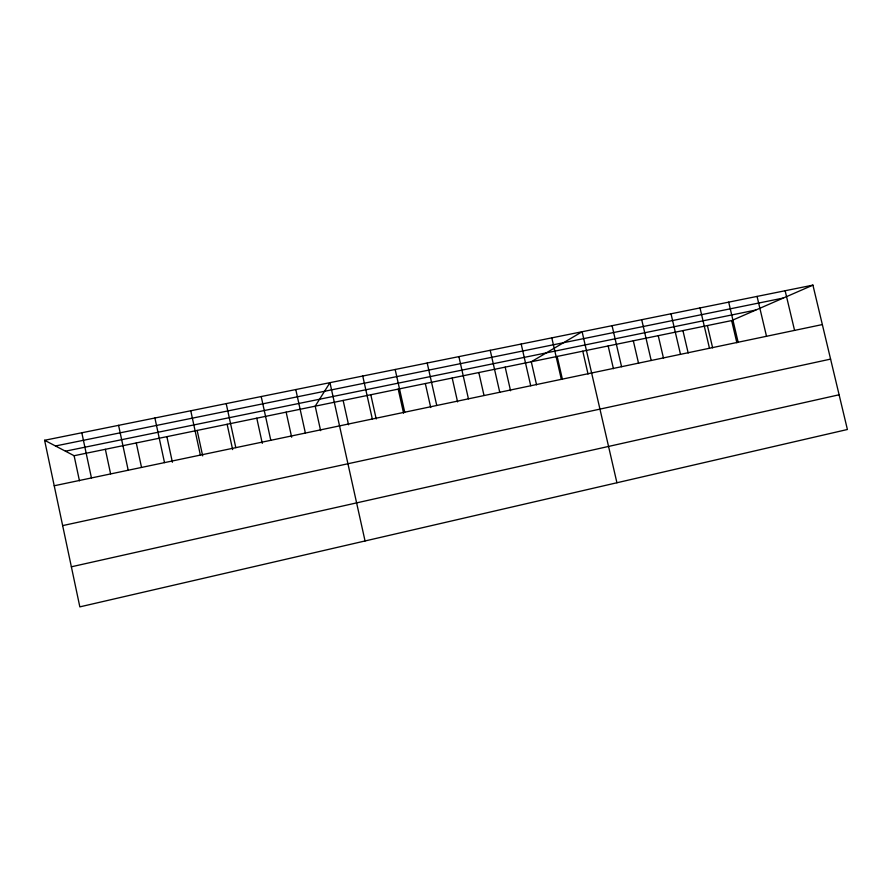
<?xml version="1.0" encoding="UTF-8"?>
<svg xmlns="http://www.w3.org/2000/svg" width="892" height="892" viewBox="0 0 892 892"><rect width="100%" height="100%" fill="white"/><g stroke="black" fill="none" stroke-linecap="round" stroke-linejoin="round"><path stroke-width="1.34" d="M44.6 440.28L74.114 455.723L731.641 320.585L812.924 285.128L847.4 429.498L79.845 606.872L44.6 440.28L812.924 285.128M71.36 566.799L839.104 394.788M62.652 525.611L830.586 359.108M54.222 485.761L822.335 324.565M65.462 451.185L755.825 310.037M55.482 445.978L783.321 298.04M785.138 290.736L794.571 330.397M757.063 296.412L766.507 336.284M728.686 302.143L738.141 342.238M731.641 320.585L736.87 342.784M707.401 325.569L712.641 347.869M700.008 307.93L709.474 348.248M682.926 330.598L688.178 353.009M671.007 313.783L680.496 354.336M658.24 335.671L663.492 358.183M641.705 319.704L651.193 360.48M633.32 340.789L638.572 363.412M612.068 325.692L621.568 366.701M608.166 345.962L613.428 368.697M616.929 482.762L582.108 331.735L531.286 361.762L536.56 384.831M582.777 351.18L588.04 374.027M557.154 356.443L562.428 379.401M551.813 337.856L561.336 379.334M521.184 344.044L530.718 385.768M505.173 367.125L510.558 390.763M490.21 350.3L499.754 392.257M478.814 372.544L483.899 394.978M458.889 356.622L468.434 398.835M452.199 378.018L457.585 401.891M427.201 363.022L436.757 405.481M425.328 383.538L430.725 407.532M395.167 369.489L404.723 412.204M398.2 389.113L403.597 413.23M370.804 394.743L376.212 418.984M362.754 376.034L372.321 419.006M343.141 400.43L348.549 424.782M365.051 540.965L329.962 382.657L315.21 406.172L320.618 430.646M295.787 389.559L305.376 433.055M286.142 412.137L291.662 437.192M261.2 396.539L270.8 440.313M256.785 418.181L262.293 443.357M226.2 403.608L235.8 447.65M227.125 424.269L232.634 449.59M197.154 430.435L202.674 455.89M190.765 410.766L200.365 455.087M166.871 436.656L172.39 462.246M154.896 418.002L164.507 462.613M136.275 442.945L141.505 467.319M118.58 425.339L128.203 470.229M105.356 449.3L110.586 473.808M81.819 432.765L91.441 477.945M74.114 455.723L79.455 480.833"/></g></svg>
